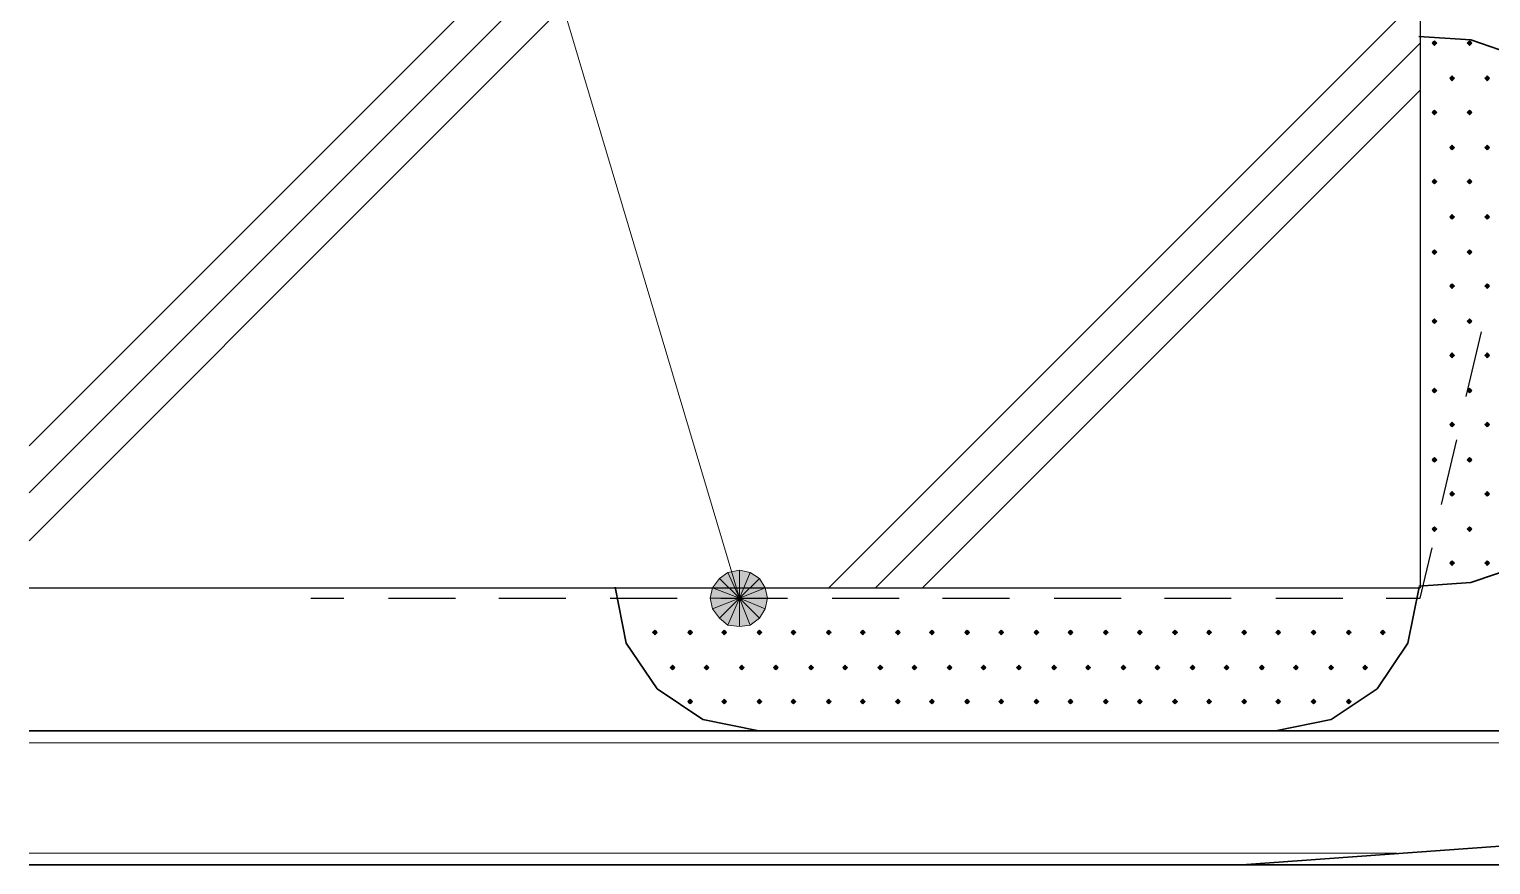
# Model space of a CAD drawing. Header units: millimetres. Extents: x 0 to 420, y 0 to 297.
# Drawn here: x 41.08 to 67.44, y 200.17 to 215.24 of the extents above; entities that cross this region are included whole.
import ezdxf

# ---------------------------------------------------------------- set-up
doc = ezdxf.new("R2010")
doc.units = ezdxf.units.MM

msp = doc.modelspace()

# ---------------------------------------------------------------- hatches: boundary and pattern name
for points in [[(66.421, 215.032), (66.4, 215.011), (66.379, 214.99), (66.4, 214.969), (66.421, 214.947), (66.442, 214.969), (66.463, 214.99), (66.442, 215.011), (66.421, 215.032)], [(67.056, 215.032), (67.035, 215.011), (67.014, 214.99), (67.035, 214.969), (67.056, 214.947), (67.077, 214.969), (67.098, 214.99), (67.077, 215.011), (67.056, 215.032)], [(66.738, 214.397), (66.717, 214.376), (66.696, 214.355), (66.717, 214.334), (66.738, 214.312), (66.76, 214.334), (66.781, 214.355), (66.76, 214.376), (66.738, 214.397)], [(67.374, 214.397), (67.352, 214.376), (67.331, 214.355), (67.352, 214.334), (67.374, 214.312), (67.395, 214.334), (67.416, 214.355), (67.395, 214.376), (67.374, 214.397)], [(66.421, 213.783), (66.4, 213.762), (66.379, 213.741), (66.4, 213.72), (66.421, 213.699), (66.442, 213.72), (66.463, 213.741), (66.442, 213.762), (66.421, 213.783)], [(67.056, 213.783), (67.035, 213.762), (67.014, 213.741), (67.035, 213.72), (67.056, 213.699), (67.077, 213.72), (67.098, 213.741), (67.077, 213.762), (67.056, 213.783)], [(66.738, 213.148), (66.717, 213.127), (66.696, 213.106), (66.717, 213.085), (66.738, 213.064), (66.76, 213.085), (66.781, 213.106), (66.76, 213.127), (66.738, 213.148)], [(67.374, 213.148), (67.352, 213.127), (67.331, 213.106), (67.352, 213.085), (67.374, 213.064), (67.395, 213.085), (67.416, 213.106), (67.395, 213.127), (67.374, 213.148)], [(66.421, 212.534), (66.4, 212.513), (66.379, 212.492), (66.4, 212.471), (66.421, 212.45), (66.442, 212.471), (66.463, 212.492), (66.442, 212.513), (66.421, 212.534)], [(67.056, 212.534), (67.035, 212.513), (67.014, 212.492), (67.035, 212.471), (67.056, 212.45), (67.077, 212.471), (67.098, 212.492), (67.077, 212.513), (67.056, 212.534)], [(66.738, 211.899), (66.717, 211.878), (66.696, 211.857), (66.717, 211.836), (66.738, 211.815), (66.76, 211.836), (66.781, 211.857), (66.76, 211.878), (66.738, 211.899)], [(67.374, 211.899), (67.352, 211.878), (67.331, 211.857), (67.352, 211.836), (67.374, 211.815), (67.395, 211.836), (67.416, 211.857), (67.395, 211.878), (67.374, 211.899)], [(66.421, 211.264), (66.4, 211.243), (66.379, 211.222), (66.4, 211.201), (66.421, 211.18), (66.442, 211.201), (66.463, 211.222), (66.442, 211.243), (66.421, 211.264)], [(67.056, 211.264), (67.035, 211.243), (67.014, 211.222), (67.035, 211.201), (67.056, 211.18), (67.077, 211.201), (67.098, 211.222), (67.077, 211.243), (67.056, 211.264)], [(66.738, 210.651), (66.717, 210.629), (66.696, 210.608), (66.717, 210.587), (66.738, 210.566), (66.76, 210.587), (66.781, 210.608), (66.76, 210.629), (66.738, 210.651)], [(67.374, 210.651), (67.352, 210.629), (67.331, 210.608), (67.352, 210.587), (67.374, 210.566), (67.395, 210.587), (67.416, 210.608), (67.395, 210.629), (67.374, 210.651)], [(66.421, 210.016), (66.4, 209.995), (66.379, 209.973), (66.4, 209.952), (66.421, 209.931), (66.442, 209.952), (66.463, 209.973), (66.442, 209.995), (66.421, 210.016)], [(67.056, 210.016), (67.035, 209.995), (67.014, 209.973), (67.035, 209.952), (67.056, 209.931), (67.077, 209.952), (67.098, 209.973), (67.077, 209.995), (67.056, 210.016)], [(66.738, 209.402), (66.717, 209.381), (66.696, 209.359), (66.717, 209.338), (66.738, 209.317), (66.76, 209.338), (66.781, 209.359), (66.76, 209.381), (66.738, 209.402)], [(67.374, 209.402), (67.352, 209.381), (67.331, 209.359), (67.352, 209.338), (67.374, 209.317), (67.395, 209.338), (67.416, 209.359), (67.395, 209.381), (67.374, 209.402)], [(66.421, 208.767), (66.4, 208.746), (66.379, 208.724), (66.4, 208.703), (66.421, 208.682), (66.442, 208.703), (66.463, 208.724), (66.442, 208.746), (66.421, 208.767)], [(67.056, 208.767), (67.035, 208.746), (67.014, 208.724), (67.035, 208.703), (67.056, 208.682), (67.077, 208.703), (67.098, 208.724), (67.077, 208.746), (67.056, 208.767)], [(66.738, 208.153), (66.717, 208.132), (66.696, 208.111), (66.717, 208.089), (66.738, 208.068), (66.76, 208.089), (66.781, 208.111), (66.76, 208.132), (66.738, 208.153)], [(67.374, 208.153), (67.352, 208.132), (67.331, 208.111), (67.352, 208.089), (67.374, 208.068), (67.395, 208.089), (67.416, 208.111), (67.395, 208.132), (67.374, 208.153)], [(66.421, 207.518), (66.4, 207.497), (66.379, 207.476), (66.4, 207.454), (66.421, 207.433), (66.442, 207.454), (66.463, 207.476), (66.442, 207.497), (66.421, 207.518)], [(67.056, 207.518), (67.035, 207.497), (67.014, 207.476), (67.035, 207.454), (67.056, 207.433), (67.077, 207.454), (67.098, 207.476), (67.077, 207.497), (67.056, 207.518)], [(66.738, 206.904), (66.717, 206.883), (66.696, 206.862), (66.717, 206.841), (66.738, 206.82), (66.76, 206.841), (66.781, 206.862), (66.76, 206.883), (66.738, 206.904)], [(67.374, 206.904), (67.352, 206.883), (67.331, 206.862), (67.352, 206.841), (67.374, 206.82), (67.395, 206.841), (67.416, 206.862), (67.395, 206.883), (67.374, 206.904)], [(66.421, 206.269), (66.4, 206.248), (66.379, 206.227), (66.4, 206.206), (66.421, 206.184), (66.442, 206.206), (66.463, 206.227), (66.442, 206.248), (66.421, 206.269)], [(67.056, 206.269), (67.035, 206.248), (67.014, 206.227), (67.035, 206.206), (67.056, 206.184), (67.077, 206.206), (67.098, 206.227), (67.077, 206.248), (67.056, 206.269)], [(66.738, 205.655), (66.717, 205.634), (66.696, 205.613), (66.717, 205.592), (66.738, 205.571), (66.76, 205.592), (66.781, 205.613), (66.76, 205.634), (66.738, 205.655)], [(67.374, 205.655), (67.352, 205.634), (67.331, 205.613), (67.352, 205.592), (67.374, 205.571), (67.395, 205.592), (67.416, 205.613), (67.395, 205.634), (67.374, 205.655)], [(53.404, 204.787), (53.53, 204.618), (53.89, 204.978), (53.404, 204.787)], [(52.366, 204.406), (52.345, 204.385), (52.324, 204.364), (52.345, 204.343), (52.366, 204.322), (52.387, 204.343), (52.409, 204.364), (52.387, 204.385), (52.366, 204.406)], [(53.001, 204.406), (52.98, 204.385), (52.959, 204.364), (52.98, 204.343), (53.001, 204.322), (53.023, 204.343), (53.044, 204.364), (53.023, 204.385), (53.001, 204.406)], [(53.615, 204.406), (53.594, 204.385), (53.573, 204.364), (53.594, 204.343), (53.615, 204.322), (53.636, 204.343), (53.657, 204.364), (53.636, 204.385), (53.615, 204.406)], [(54.25, 204.406), (54.229, 204.385), (54.208, 204.364), (54.229, 204.343), (54.25, 204.322), (54.271, 204.343), (54.293, 204.364), (54.271, 204.385), (54.25, 204.406)], [(54.864, 204.406), (54.843, 204.385), (54.822, 204.364), (54.843, 204.343), (54.864, 204.322), (54.885, 204.343), (54.906, 204.364), (54.885, 204.385), (54.864, 204.406)], [(55.499, 204.406), (55.478, 204.385), (55.457, 204.364), (55.478, 204.343), (55.499, 204.322), (55.52, 204.343), (55.541, 204.364), (55.52, 204.385), (55.499, 204.406)], [(56.113, 204.406), (56.092, 204.385), (56.071, 204.364), (56.092, 204.343), (56.113, 204.322), (56.134, 204.343), (56.155, 204.364), (56.134, 204.385), (56.113, 204.406)], [(56.748, 204.406), (56.727, 204.385), (56.705, 204.364), (56.727, 204.343), (56.748, 204.322), (56.769, 204.343), (56.79, 204.364), (56.769, 204.385), (56.748, 204.406)], [(57.362, 204.406), (57.341, 204.385), (57.319, 204.364), (57.341, 204.343), (57.362, 204.322), (57.383, 204.343), (57.404, 204.364), (57.383, 204.385), (57.362, 204.406)], [(57.997, 204.406), (57.975, 204.385), (57.954, 204.364), (57.975, 204.343), (57.997, 204.322), (58.018, 204.343), (58.039, 204.364), (58.018, 204.385), (57.997, 204.406)], [(58.611, 204.406), (58.589, 204.385), (58.568, 204.364), (58.589, 204.343), (58.611, 204.322), (58.632, 204.343), (58.653, 204.364), (58.632, 204.385), (58.611, 204.406)], [(59.246, 204.406), (59.224, 204.385), (59.203, 204.364), (59.224, 204.343), (59.246, 204.322), (59.267, 204.343), (59.288, 204.364), (59.267, 204.385), (59.246, 204.406)], [(59.859, 204.406), (59.838, 204.385), (59.817, 204.364), (59.838, 204.343), (59.859, 204.322), (59.881, 204.343), (59.902, 204.364), (59.881, 204.385), (59.859, 204.406)], [(60.494, 204.406), (60.473, 204.385), (60.452, 204.364), (60.473, 204.343), (60.494, 204.322), (60.516, 204.343), (60.537, 204.364), (60.516, 204.385), (60.494, 204.406)], [(61.108, 204.406), (61.087, 204.385), (61.066, 204.364), (61.087, 204.343), (61.108, 204.322), (61.129, 204.343), (61.151, 204.364), (61.129, 204.385), (61.108, 204.406)], [(61.743, 204.406), (61.722, 204.385), (61.701, 204.364), (61.722, 204.343), (61.743, 204.322), (61.764, 204.343), (61.786, 204.364), (61.764, 204.385), (61.743, 204.406)], [(62.357, 204.406), (62.336, 204.385), (62.315, 204.364), (62.336, 204.343), (62.357, 204.322), (62.378, 204.343), (62.399, 204.364), (62.378, 204.385), (62.357, 204.406)], [(62.992, 204.406), (62.971, 204.385), (62.95, 204.364), (62.971, 204.343), (62.992, 204.322), (63.013, 204.343), (63.034, 204.364), (63.013, 204.385), (62.992, 204.406)], [(63.606, 204.406), (63.585, 204.385), (63.563, 204.364), (63.585, 204.343), (63.606, 204.322), (63.627, 204.343), (63.648, 204.364), (63.627, 204.385), (63.606, 204.406)], [(64.241, 204.406), (64.22, 204.385), (64.199, 204.364), (64.22, 204.343), (64.241, 204.322), (64.262, 204.343), (64.283, 204.364), (64.262, 204.385), (64.241, 204.406)], [(64.876, 204.406), (64.855, 204.385), (64.834, 204.364), (64.855, 204.343), (64.876, 204.322), (64.897, 204.343), (64.918, 204.364), (64.897, 204.385), (64.876, 204.406)], [(65.49, 204.406), (65.469, 204.385), (65.447, 204.364), (65.469, 204.343), (65.49, 204.322), (65.511, 204.343), (65.532, 204.364), (65.511, 204.385), (65.49, 204.406)], [(52.684, 203.771), (52.663, 203.75), (52.641, 203.729), (52.663, 203.708), (52.684, 203.687), (52.705, 203.708), (52.726, 203.729), (52.705, 203.75), (52.684, 203.771)], [(53.298, 203.771), (53.277, 203.75), (53.255, 203.729), (53.277, 203.708), (53.298, 203.687), (53.319, 203.708), (53.34, 203.729), (53.319, 203.75), (53.298, 203.771)], [(53.933, 203.771), (53.912, 203.75), (53.89, 203.729), (53.912, 203.708), (53.933, 203.687), (53.954, 203.708), (53.975, 203.729), (53.954, 203.75), (53.933, 203.771)], [(54.546, 203.771), (54.525, 203.75), (54.504, 203.729), (54.525, 203.708), (54.546, 203.687), (54.568, 203.708), (54.589, 203.729), (54.568, 203.75), (54.546, 203.771)], [(55.182, 203.771), (55.16, 203.75), (55.139, 203.729), (55.16, 203.708), (55.182, 203.687), (55.203, 203.708), (55.224, 203.729), (55.203, 203.75), (55.182, 203.771)], [(55.795, 203.771), (55.774, 203.75), (55.753, 203.729), (55.774, 203.708), (55.795, 203.687), (55.816, 203.708), (55.838, 203.729), (55.816, 203.75), (55.795, 203.771)], [(56.43, 203.771), (56.409, 203.75), (56.388, 203.729), (56.409, 203.708), (56.43, 203.687), (56.452, 203.708), (56.473, 203.729), (56.452, 203.75), (56.43, 203.771)], [(57.044, 203.771), (57.023, 203.75), (57.002, 203.729), (57.023, 203.708), (57.044, 203.687), (57.065, 203.708), (57.087, 203.729), (57.065, 203.75), (57.044, 203.771)], [(57.679, 203.771), (57.658, 203.75), (57.637, 203.729), (57.658, 203.708), (57.679, 203.687), (57.7, 203.708), (57.721, 203.729), (57.7, 203.75), (57.679, 203.771)], [(58.293, 203.771), (58.272, 203.75), (58.251, 203.729), (58.272, 203.708), (58.293, 203.687), (58.314, 203.708), (58.335, 203.729), (58.314, 203.75), (58.293, 203.771)], [(58.928, 203.771), (58.907, 203.75), (58.886, 203.729), (58.907, 203.708), (58.928, 203.687), (58.949, 203.708), (58.97, 203.729), (58.949, 203.75), (58.928, 203.771)], [(59.563, 203.771), (59.542, 203.75), (59.521, 203.729), (59.542, 203.708), (59.563, 203.687), (59.584, 203.708), (59.605, 203.729), (59.584, 203.75), (59.563, 203.771)], [(60.177, 203.771), (60.156, 203.75), (60.135, 203.729), (60.156, 203.708), (60.177, 203.687), (60.198, 203.708), (60.219, 203.729), (60.198, 203.75), (60.177, 203.771)], [(60.812, 203.771), (60.791, 203.75), (60.77, 203.729), (60.791, 203.708), (60.812, 203.687), (60.833, 203.708), (60.854, 203.729), (60.833, 203.75), (60.812, 203.771)], [(61.426, 203.771), (61.404, 203.75), (61.383, 203.729), (61.404, 203.708), (61.426, 203.687), (61.447, 203.708), (61.468, 203.729), (61.447, 203.75), (61.426, 203.771)], [(62.061, 203.771), (62.04, 203.75), (62.018, 203.729), (62.04, 203.708), (62.061, 203.687), (62.082, 203.708), (62.103, 203.729), (62.082, 203.75), (62.061, 203.771)], [(62.675, 203.771), (62.653, 203.75), (62.632, 203.729), (62.653, 203.708), (62.675, 203.687), (62.696, 203.708), (62.717, 203.729), (62.696, 203.75), (62.675, 203.771)], [(63.31, 203.771), (63.288, 203.75), (63.267, 203.729), (63.288, 203.708), (63.31, 203.687), (63.331, 203.708), (63.352, 203.729), (63.331, 203.75), (63.31, 203.771)], [(63.923, 203.771), (63.902, 203.75), (63.881, 203.729), (63.902, 203.708), (63.923, 203.687), (63.945, 203.708), (63.966, 203.729), (63.945, 203.75), (63.923, 203.771)], [(64.558, 203.771), (64.537, 203.75), (64.516, 203.729), (64.537, 203.708), (64.558, 203.687), (64.579, 203.708), (64.601, 203.729), (64.579, 203.75), (64.558, 203.771)], [(65.172, 203.771), (65.151, 203.75), (65.13, 203.729), (65.151, 203.708), (65.172, 203.687), (65.193, 203.708), (65.215, 203.729), (65.193, 203.75), (65.172, 203.771)], [(53.001, 203.158), (52.98, 203.137), (52.959, 203.115), (52.98, 203.094), (53.001, 203.073), (53.023, 203.094), (53.044, 203.115), (53.023, 203.137), (53.001, 203.158)], [(53.615, 203.158), (53.594, 203.137), (53.573, 203.115), (53.594, 203.094), (53.615, 203.073), (53.636, 203.094), (53.657, 203.115), (53.636, 203.137), (53.615, 203.158)], [(54.25, 203.158), (54.229, 203.137), (54.208, 203.115), (54.229, 203.094), (54.25, 203.073), (54.271, 203.094), (54.293, 203.115), (54.271, 203.137), (54.25, 203.158)], [(54.864, 203.158), (54.843, 203.137), (54.822, 203.115), (54.843, 203.094), (54.864, 203.073), (54.885, 203.094), (54.906, 203.115), (54.885, 203.137), (54.864, 203.158)], [(55.499, 203.158), (55.478, 203.137), (55.457, 203.115), (55.478, 203.094), (55.499, 203.073), (55.52, 203.094), (55.541, 203.115), (55.52, 203.137), (55.499, 203.158)], [(56.113, 203.158), (56.092, 203.137), (56.071, 203.115), (56.092, 203.094), (56.113, 203.073), (56.134, 203.094), (56.155, 203.115), (56.134, 203.137), (56.113, 203.158)], [(56.748, 203.158), (56.727, 203.137), (56.705, 203.115), (56.727, 203.094), (56.748, 203.073), (56.769, 203.094), (56.79, 203.115), (56.769, 203.137), (56.748, 203.158)], [(57.362, 203.158), (57.341, 203.137), (57.319, 203.115), (57.341, 203.094), (57.362, 203.073), (57.383, 203.094), (57.404, 203.115), (57.383, 203.137), (57.362, 203.158)], [(57.997, 203.158), (57.975, 203.137), (57.954, 203.115), (57.975, 203.094), (57.997, 203.073), (58.018, 203.094), (58.039, 203.115), (58.018, 203.137), (57.997, 203.158)], [(58.611, 203.158), (58.589, 203.137), (58.568, 203.115), (58.589, 203.094), (58.611, 203.073), (58.632, 203.094), (58.653, 203.115), (58.632, 203.137), (58.611, 203.158)], [(59.246, 203.158), (59.224, 203.137), (59.203, 203.115), (59.224, 203.094), (59.246, 203.073), (59.267, 203.094), (59.288, 203.115), (59.267, 203.137), (59.246, 203.158)], [(59.859, 203.158), (59.838, 203.137), (59.817, 203.115), (59.838, 203.094), (59.859, 203.073), (59.881, 203.094), (59.902, 203.115), (59.881, 203.137), (59.859, 203.158)], [(60.494, 203.158), (60.473, 203.137), (60.452, 203.115), (60.473, 203.094), (60.494, 203.073), (60.516, 203.094), (60.537, 203.115), (60.516, 203.137), (60.494, 203.158)], [(61.108, 203.158), (61.087, 203.137), (61.066, 203.115), (61.087, 203.094), (61.108, 203.073), (61.129, 203.094), (61.151, 203.115), (61.129, 203.137), (61.108, 203.158)], [(61.743, 203.158), (61.722, 203.137), (61.701, 203.115), (61.722, 203.094), (61.743, 203.073), (61.764, 203.094), (61.786, 203.115), (61.764, 203.137), (61.743, 203.158)], [(62.357, 203.158), (62.336, 203.137), (62.315, 203.115), (62.336, 203.094), (62.357, 203.073), (62.378, 203.094), (62.399, 203.115), (62.378, 203.137), (62.357, 203.158)], [(62.992, 203.158), (62.971, 203.137), (62.95, 203.115), (62.971, 203.094), (62.992, 203.073), (63.013, 203.094), (63.034, 203.115), (63.013, 203.137), (62.992, 203.158)], [(63.606, 203.158), (63.585, 203.137), (63.563, 203.115), (63.585, 203.094), (63.606, 203.073), (63.627, 203.094), (63.648, 203.115), (63.627, 203.137), (63.606, 203.158)], [(64.241, 203.158), (64.22, 203.137), (64.199, 203.115), (64.22, 203.094), (64.241, 203.073), (64.262, 203.094), (64.283, 203.115), (64.262, 203.137), (64.241, 203.158)], [(64.876, 203.158), (64.855, 203.137), (64.834, 203.115), (64.855, 203.094), (64.876, 203.073), (64.897, 203.094), (64.918, 203.115), (64.897, 203.137), (64.876, 203.158)]]:
    msp.add_hatch(color=7).paths.add_polyline_path(points)
h = msp.add_hatch(color=7)
h.paths.add_polyline_path([(53.53, 205.338), (53.404, 205.169), (53.89, 204.978), (53.53, 205.338)])
h.paths.add_polyline_path([(53.404, 205.169), (53.89, 204.978), (53.361, 204.978), (53.404, 205.169)])
h.paths.add_polyline_path([(53.89, 204.978), (53.361, 204.978), (53.404, 204.787), (53.89, 204.978)])
h = msp.add_hatch(color=7)
h.paths.add_polyline_path([(54.081, 205.444), (53.89, 205.486), (53.89, 204.978), (54.081, 205.444)])
h.paths.add_polyline_path([(53.89, 205.486), (53.89, 204.978), (53.679, 205.444), (53.89, 205.486)])
h.paths.add_polyline_path([(53.89, 204.978), (53.679, 205.444), (53.53, 205.338), (53.89, 204.978)])
h = msp.add_hatch(color=7)
h.paths.add_polyline_path([(54.398, 204.978), (54.356, 205.169), (53.89, 204.978), (54.398, 204.978)])
h.paths.add_polyline_path([(54.356, 205.169), (53.89, 204.978), (54.25, 205.338), (54.356, 205.169)])
h.paths.add_polyline_path([(53.89, 204.978), (54.25, 205.338), (54.081, 205.444), (53.89, 204.978)])
h = msp.add_hatch(color=7)
h.paths.add_polyline_path([(53.53, 204.618), (53.679, 204.491), (53.89, 204.978), (53.53, 204.618)])
h.paths.add_polyline_path([(53.679, 204.491), (53.89, 204.978), (53.89, 204.47), (53.679, 204.491)])
h.paths.add_polyline_path([(53.89, 204.978), (53.89, 204.47), (54.081, 204.491), (53.89, 204.978)])
h = msp.add_hatch(color=7)
h.paths.add_polyline_path([(54.081, 204.491), (54.25, 204.618), (53.89, 204.978), (54.081, 204.491)])
h.paths.add_polyline_path([(54.25, 204.618), (53.89, 204.978), (54.356, 204.787), (54.25, 204.618)])
h.paths.add_polyline_path([(53.89, 204.978), (54.356, 204.787), (54.398, 204.978), (53.89, 204.978)])

# ---------------------------------------------------------------- linework, layer by layer
at = {"lineweight": 25}
for points in [[(41.085, 227.182), (66.167, 227.182), (66.167, 205.169)], [(66.993, 208.619), (67.268, 209.783)], [(66.548, 206.671), (66.823, 207.836)], [(65.553, 204.978), (66.167, 204.978), (66.379, 205.888)], [(41.085, 205.169), (66.167, 205.169)], [(46.164, 204.978), (46.757, 204.978)], [(47.562, 204.978), (48.768, 204.978)], [(49.551, 204.978), (50.758, 204.978)], [(51.562, 204.978), (52.769, 204.978)], [(53.552, 204.978), (54.758, 204.978)], [(55.562, 204.978), (56.769, 204.978)], [(57.552, 204.978), (58.759, 204.978)], [(59.563, 204.978), (60.77, 204.978)], [(61.553, 204.978), (62.759, 204.978)], [(63.563, 204.978), (64.77, 204.978)]]:
    msp.add_lwpolyline(points, dxfattribs=at)
at = {"lineweight": 13}
for points in [[(62.23, 227.182), (41.085, 206.015)], [(60.537, 227.182), (41.085, 207.73)], [(61.383, 227.182), (41.085, 206.883)], [(48.789, 222.102), (53.89, 204.978)], [(66.167, 215.837), (55.499, 205.169)], [(66.167, 214.99), (56.346, 205.169)], [(66.167, 214.143), (57.192, 205.169)], [(41.085, 202.374), (69.363, 202.374)], [(41.085, 200.385), (65.744, 200.385)]]:
    msp.add_lwpolyline(points, dxfattribs=at)
at = {"lineweight": 30}
for points in [[(69.335, 213.53), (68.716, 214.235), (67.95, 214.747), (67.077, 215.046), (66.142, 215.11)], [(41.085, 200.173), (71.755, 200.173), (71.755, 214.186)], [(71.755, 208.979), (71.184, 200.766), (62.95, 200.173)], [(66.142, 205.197), (67.077, 205.261), (67.95, 205.56), (68.716, 206.072), (69.335, 206.776)], [(51.647, 205.179), (51.85, 204.17), (52.406, 203.346), (53.23, 202.79), (54.24, 202.586)], [(63.553, 202.586), (64.562, 202.79), (65.386, 203.346), (65.942, 204.17), (66.146, 205.179)], [(41.085, 202.586), (69.363, 202.586)]]:
    msp.add_lwpolyline(points, dxfattribs=at)
at = {"lineweight": 0}
for points in [[(66.421, 215.032), (66.4, 215.011), (66.379, 214.99), (66.4, 214.969), (66.421, 214.947), (66.442, 214.969), (66.463, 214.99), (66.442, 215.011)], [(67.056, 215.032), (67.035, 215.011), (67.014, 214.99), (67.035, 214.969), (67.056, 214.947), (67.077, 214.969), (67.098, 214.99), (67.077, 215.011)], [(66.738, 214.397), (66.717, 214.376), (66.696, 214.355), (66.717, 214.334), (66.738, 214.312), (66.76, 214.334), (66.781, 214.355), (66.76, 214.376)], [(67.374, 214.397), (67.352, 214.376), (67.331, 214.355), (67.352, 214.334), (67.374, 214.312), (67.395, 214.334), (67.416, 214.355), (67.395, 214.376)], [(66.421, 213.783), (66.4, 213.762), (66.379, 213.741), (66.4, 213.72), (66.421, 213.699), (66.442, 213.72), (66.463, 213.741), (66.442, 213.762)], [(67.056, 213.783), (67.035, 213.762), (67.014, 213.741), (67.035, 213.72), (67.056, 213.699), (67.077, 213.72), (67.098, 213.741), (67.077, 213.762)], [(66.738, 213.148), (66.717, 213.127), (66.696, 213.106), (66.717, 213.085), (66.738, 213.064), (66.76, 213.085), (66.781, 213.106), (66.76, 213.127)], [(67.374, 213.148), (67.352, 213.127), (67.331, 213.106), (67.352, 213.085), (67.374, 213.064), (67.395, 213.085), (67.416, 213.106), (67.395, 213.127)], [(66.421, 212.534), (66.4, 212.513), (66.379, 212.492), (66.4, 212.471), (66.421, 212.45), (66.442, 212.471), (66.463, 212.492), (66.442, 212.513)], [(67.056, 212.534), (67.035, 212.513), (67.014, 212.492), (67.035, 212.471), (67.056, 212.45), (67.077, 212.471), (67.098, 212.492), (67.077, 212.513)], [(66.738, 211.899), (66.717, 211.878), (66.696, 211.857), (66.717, 211.836), (66.738, 211.815), (66.76, 211.836), (66.781, 211.857), (66.76, 211.878)], [(67.374, 211.899), (67.352, 211.878), (67.331, 211.857), (67.352, 211.836), (67.374, 211.815), (67.395, 211.836), (67.416, 211.857), (67.395, 211.878)], [(66.421, 211.264), (66.4, 211.243), (66.379, 211.222), (66.4, 211.201), (66.421, 211.18), (66.442, 211.201), (66.463, 211.222), (66.442, 211.243)], [(67.056, 211.264), (67.035, 211.243), (67.014, 211.222), (67.035, 211.201), (67.056, 211.18), (67.077, 211.201), (67.098, 211.222), (67.077, 211.243)], [(66.738, 210.651), (66.717, 210.629), (66.696, 210.608), (66.717, 210.587), (66.738, 210.566), (66.76, 210.587), (66.781, 210.608), (66.76, 210.629)], [(67.374, 210.651), (67.352, 210.629), (67.331, 210.608), (67.352, 210.587), (67.374, 210.566), (67.395, 210.587), (67.416, 210.608), (67.395, 210.629)], [(66.421, 210.016), (66.4, 209.995), (66.379, 209.973), (66.4, 209.952), (66.421, 209.931), (66.442, 209.952), (66.463, 209.973), (66.442, 209.995)], [(67.056, 210.016), (67.035, 209.995), (67.014, 209.973), (67.035, 209.952), (67.056, 209.931), (67.077, 209.952), (67.098, 209.973), (67.077, 209.995)], [(66.738, 209.402), (66.717, 209.381), (66.696, 209.359), (66.717, 209.338), (66.738, 209.317), (66.76, 209.338), (66.781, 209.359), (66.76, 209.381)], [(67.374, 209.402), (67.352, 209.381), (67.331, 209.359), (67.352, 209.338), (67.374, 209.317), (67.395, 209.338), (67.416, 209.359), (67.395, 209.381)], [(66.421, 208.767), (66.4, 208.746), (66.379, 208.724), (66.4, 208.703), (66.421, 208.682), (66.442, 208.703), (66.463, 208.724), (66.442, 208.746)], [(67.056, 208.767), (67.035, 208.746), (67.014, 208.724), (67.035, 208.703), (67.056, 208.682), (67.077, 208.703), (67.098, 208.724), (67.077, 208.746)], [(66.738, 208.153), (66.717, 208.132), (66.696, 208.111), (66.717, 208.089), (66.738, 208.068), (66.76, 208.089), (66.781, 208.111), (66.76, 208.132)], [(67.374, 208.153), (67.352, 208.132), (67.331, 208.111), (67.352, 208.089), (67.374, 208.068), (67.395, 208.089), (67.416, 208.111), (67.395, 208.132)], [(66.421, 207.518), (66.4, 207.497), (66.379, 207.476), (66.4, 207.454), (66.421, 207.433), (66.442, 207.454), (66.463, 207.476), (66.442, 207.497)], [(67.056, 207.518), (67.035, 207.497), (67.014, 207.476), (67.035, 207.454), (67.056, 207.433), (67.077, 207.454), (67.098, 207.476), (67.077, 207.497)], [(66.738, 206.904), (66.717, 206.883), (66.696, 206.862), (66.717, 206.841), (66.738, 206.82), (66.76, 206.841), (66.781, 206.862), (66.76, 206.883)], [(67.374, 206.904), (67.352, 206.883), (67.331, 206.862), (67.352, 206.841), (67.374, 206.82), (67.395, 206.841), (67.416, 206.862), (67.395, 206.883)], [(66.421, 206.269), (66.4, 206.248), (66.379, 206.227), (66.4, 206.206), (66.421, 206.184), (66.442, 206.206), (66.463, 206.227), (66.442, 206.248)], [(67.056, 206.269), (67.035, 206.248), (67.014, 206.227), (67.035, 206.206), (67.056, 206.184), (67.077, 206.206), (67.098, 206.227), (67.077, 206.248)], [(66.738, 205.655), (66.717, 205.634), (66.696, 205.613), (66.717, 205.592), (66.738, 205.571), (66.76, 205.592), (66.781, 205.613), (66.76, 205.634)], [(67.374, 205.655), (67.352, 205.634), (67.331, 205.613), (67.352, 205.592), (67.374, 205.571), (67.395, 205.592), (67.416, 205.613), (67.395, 205.634)], [(53.53, 205.338), (53.404, 205.169), (53.89, 204.978)], [(53.89, 204.978), (53.679, 205.444), (53.53, 205.338)], [(53.89, 205.486), (53.89, 204.978), (53.679, 205.444)], [(54.081, 205.444), (53.89, 205.486), (53.89, 204.978)], [(53.89, 204.978), (54.25, 205.338), (54.081, 205.444)], [(54.356, 205.169), (53.89, 204.978), (54.25, 205.338)], [(53.404, 205.169), (53.89, 204.978), (53.361, 204.978)], [(54.398, 204.978), (54.356, 205.169), (53.89, 204.978)], [(53.89, 204.978), (53.361, 204.978), (53.404, 204.787)], [(53.404, 204.787), (53.53, 204.618), (53.89, 204.978)], [(53.53, 204.618), (53.679, 204.491), (53.89, 204.978)], [(53.679, 204.491), (53.89, 204.978), (53.89, 204.47)], [(53.89, 204.978), (53.89, 204.47), (54.081, 204.491)], [(54.081, 204.491), (54.25, 204.618), (53.89, 204.978)], [(54.25, 204.618), (53.89, 204.978), (54.356, 204.787)], [(53.89, 204.978), (54.356, 204.787), (54.398, 204.978)], [(52.366, 204.406), (52.345, 204.385), (52.324, 204.364), (52.345, 204.343), (52.366, 204.322), (52.387, 204.343), (52.409, 204.364), (52.387, 204.385)], [(53.001, 204.406), (52.98, 204.385), (52.959, 204.364), (52.98, 204.343), (53.001, 204.322), (53.023, 204.343), (53.044, 204.364), (53.023, 204.385)], [(53.615, 204.406), (53.594, 204.385), (53.573, 204.364), (53.594, 204.343), (53.615, 204.322), (53.636, 204.343), (53.657, 204.364), (53.636, 204.385)], [(54.25, 204.406), (54.229, 204.385), (54.208, 204.364), (54.229, 204.343), (54.25, 204.322), (54.271, 204.343), (54.293, 204.364), (54.271, 204.385)], [(54.864, 204.406), (54.843, 204.385), (54.822, 204.364), (54.843, 204.343), (54.864, 204.322), (54.885, 204.343), (54.906, 204.364), (54.885, 204.385)], [(55.499, 204.406), (55.478, 204.385), (55.457, 204.364), (55.478, 204.343), (55.499, 204.322), (55.52, 204.343), (55.541, 204.364), (55.52, 204.385)], [(56.113, 204.406), (56.092, 204.385), (56.071, 204.364), (56.092, 204.343), (56.113, 204.322), (56.134, 204.343), (56.155, 204.364), (56.134, 204.385)], [(56.748, 204.406), (56.727, 204.385), (56.705, 204.364), (56.727, 204.343), (56.748, 204.322), (56.769, 204.343), (56.79, 204.364), (56.769, 204.385)], [(57.362, 204.406), (57.341, 204.385), (57.319, 204.364), (57.341, 204.343), (57.362, 204.322), (57.383, 204.343), (57.404, 204.364), (57.383, 204.385)], [(57.997, 204.406), (57.975, 204.385), (57.954, 204.364), (57.975, 204.343), (57.997, 204.322), (58.018, 204.343), (58.039, 204.364), (58.018, 204.385)], [(58.611, 204.406), (58.589, 204.385), (58.568, 204.364), (58.589, 204.343), (58.611, 204.322), (58.632, 204.343), (58.653, 204.364), (58.632, 204.385)], [(59.246, 204.406), (59.224, 204.385), (59.203, 204.364), (59.224, 204.343), (59.246, 204.322), (59.267, 204.343), (59.288, 204.364), (59.267, 204.385)], [(59.859, 204.406), (59.838, 204.385), (59.817, 204.364), (59.838, 204.343), (59.859, 204.322), (59.881, 204.343), (59.902, 204.364), (59.881, 204.385)], [(60.494, 204.406), (60.473, 204.385), (60.452, 204.364), (60.473, 204.343), (60.494, 204.322), (60.516, 204.343), (60.537, 204.364), (60.516, 204.385)], [(61.108, 204.406), (61.087, 204.385), (61.066, 204.364), (61.087, 204.343), (61.108, 204.322), (61.129, 204.343), (61.151, 204.364), (61.129, 204.385)], [(61.743, 204.406), (61.722, 204.385), (61.701, 204.364), (61.722, 204.343), (61.743, 204.322), (61.764, 204.343), (61.786, 204.364), (61.764, 204.385)], [(62.357, 204.406), (62.336, 204.385), (62.315, 204.364), (62.336, 204.343), (62.357, 204.322), (62.378, 204.343), (62.399, 204.364), (62.378, 204.385)], [(62.992, 204.406), (62.971, 204.385), (62.95, 204.364), (62.971, 204.343), (62.992, 204.322), (63.013, 204.343), (63.034, 204.364), (63.013, 204.385)], [(63.606, 204.406), (63.585, 204.385), (63.563, 204.364), (63.585, 204.343), (63.606, 204.322), (63.627, 204.343), (63.648, 204.364), (63.627, 204.385)], [(64.241, 204.406), (64.22, 204.385), (64.199, 204.364), (64.22, 204.343), (64.241, 204.322), (64.262, 204.343), (64.283, 204.364), (64.262, 204.385)], [(64.876, 204.406), (64.855, 204.385), (64.834, 204.364), (64.855, 204.343), (64.876, 204.322), (64.897, 204.343), (64.918, 204.364), (64.897, 204.385)], [(65.49, 204.406), (65.469, 204.385), (65.447, 204.364), (65.469, 204.343), (65.49, 204.322), (65.511, 204.343), (65.532, 204.364), (65.511, 204.385)], [(52.684, 203.771), (52.663, 203.75), (52.641, 203.729), (52.663, 203.708), (52.684, 203.687), (52.705, 203.708), (52.726, 203.729), (52.705, 203.75)], [(53.298, 203.771), (53.277, 203.75), (53.255, 203.729), (53.277, 203.708), (53.298, 203.687), (53.319, 203.708), (53.34, 203.729), (53.319, 203.75)], [(53.933, 203.771), (53.912, 203.75), (53.89, 203.729), (53.912, 203.708), (53.933, 203.687), (53.954, 203.708), (53.975, 203.729), (53.954, 203.75)], [(54.546, 203.771), (54.525, 203.75), (54.504, 203.729), (54.525, 203.708), (54.546, 203.687), (54.568, 203.708), (54.589, 203.729), (54.568, 203.75)], [(55.182, 203.771), (55.16, 203.75), (55.139, 203.729), (55.16, 203.708), (55.182, 203.687), (55.203, 203.708), (55.224, 203.729), (55.203, 203.75)], [(55.795, 203.771), (55.774, 203.75), (55.753, 203.729), (55.774, 203.708), (55.795, 203.687), (55.816, 203.708), (55.838, 203.729), (55.816, 203.75)], [(56.43, 203.771), (56.409, 203.75), (56.388, 203.729), (56.409, 203.708), (56.43, 203.687), (56.452, 203.708), (56.473, 203.729), (56.452, 203.75)], [(57.044, 203.771), (57.023, 203.75), (57.002, 203.729), (57.023, 203.708), (57.044, 203.687), (57.065, 203.708), (57.087, 203.729), (57.065, 203.75)], [(57.679, 203.771), (57.658, 203.75), (57.637, 203.729), (57.658, 203.708), (57.679, 203.687), (57.7, 203.708), (57.721, 203.729), (57.7, 203.75)], [(58.293, 203.771), (58.272, 203.75), (58.251, 203.729), (58.272, 203.708), (58.293, 203.687), (58.314, 203.708), (58.335, 203.729), (58.314, 203.75)], [(58.928, 203.771), (58.907, 203.75), (58.886, 203.729), (58.907, 203.708), (58.928, 203.687), (58.949, 203.708), (58.97, 203.729), (58.949, 203.75)], [(59.563, 203.771), (59.542, 203.75), (59.521, 203.729), (59.542, 203.708), (59.563, 203.687), (59.584, 203.708), (59.605, 203.729), (59.584, 203.75)], [(60.177, 203.771), (60.156, 203.75), (60.135, 203.729), (60.156, 203.708), (60.177, 203.687), (60.198, 203.708), (60.219, 203.729), (60.198, 203.75)], [(60.812, 203.771), (60.791, 203.75), (60.77, 203.729), (60.791, 203.708), (60.812, 203.687), (60.833, 203.708), (60.854, 203.729), (60.833, 203.75)], [(61.426, 203.771), (61.404, 203.75), (61.383, 203.729), (61.404, 203.708), (61.426, 203.687), (61.447, 203.708), (61.468, 203.729), (61.447, 203.75)], [(62.061, 203.771), (62.04, 203.75), (62.018, 203.729), (62.04, 203.708), (62.061, 203.687), (62.082, 203.708), (62.103, 203.729), (62.082, 203.75)], [(62.675, 203.771), (62.653, 203.75), (62.632, 203.729), (62.653, 203.708), (62.675, 203.687), (62.696, 203.708), (62.717, 203.729), (62.696, 203.75)], [(63.31, 203.771), (63.288, 203.75), (63.267, 203.729), (63.288, 203.708), (63.31, 203.687), (63.331, 203.708), (63.352, 203.729), (63.331, 203.75)], [(63.923, 203.771), (63.902, 203.75), (63.881, 203.729), (63.902, 203.708), (63.923, 203.687), (63.945, 203.708), (63.966, 203.729), (63.945, 203.75)], [(64.558, 203.771), (64.537, 203.75), (64.516, 203.729), (64.537, 203.708), (64.558, 203.687), (64.579, 203.708), (64.601, 203.729), (64.579, 203.75)], [(65.172, 203.771), (65.151, 203.75), (65.13, 203.729), (65.151, 203.708), (65.172, 203.687), (65.193, 203.708), (65.215, 203.729), (65.193, 203.75)], [(53.001, 203.158), (52.98, 203.137), (52.959, 203.115), (52.98, 203.094), (53.001, 203.073), (53.023, 203.094), (53.044, 203.115), (53.023, 203.137)], [(53.615, 203.158), (53.594, 203.137), (53.573, 203.115), (53.594, 203.094), (53.615, 203.073), (53.636, 203.094), (53.657, 203.115), (53.636, 203.137)], [(54.25, 203.158), (54.229, 203.137), (54.208, 203.115), (54.229, 203.094), (54.25, 203.073), (54.271, 203.094), (54.293, 203.115), (54.271, 203.137)], [(54.864, 203.158), (54.843, 203.137), (54.822, 203.115), (54.843, 203.094), (54.864, 203.073), (54.885, 203.094), (54.906, 203.115), (54.885, 203.137)], [(55.499, 203.158), (55.478, 203.137), (55.457, 203.115), (55.478, 203.094), (55.499, 203.073), (55.52, 203.094), (55.541, 203.115), (55.52, 203.137)], [(56.113, 203.158), (56.092, 203.137), (56.071, 203.115), (56.092, 203.094), (56.113, 203.073), (56.134, 203.094), (56.155, 203.115), (56.134, 203.137)], [(56.748, 203.158), (56.727, 203.137), (56.705, 203.115), (56.727, 203.094), (56.748, 203.073), (56.769, 203.094), (56.79, 203.115), (56.769, 203.137)], [(57.362, 203.158), (57.341, 203.137), (57.319, 203.115), (57.341, 203.094), (57.362, 203.073), (57.383, 203.094), (57.404, 203.115), (57.383, 203.137)], [(57.997, 203.158), (57.975, 203.137), (57.954, 203.115), (57.975, 203.094), (57.997, 203.073), (58.018, 203.094), (58.039, 203.115), (58.018, 203.137)], [(58.611, 203.158), (58.589, 203.137), (58.568, 203.115), (58.589, 203.094), (58.611, 203.073), (58.632, 203.094), (58.653, 203.115), (58.632, 203.137)], [(59.246, 203.158), (59.224, 203.137), (59.203, 203.115), (59.224, 203.094), (59.246, 203.073), (59.267, 203.094), (59.288, 203.115), (59.267, 203.137)], [(59.859, 203.158), (59.838, 203.137), (59.817, 203.115), (59.838, 203.094), (59.859, 203.073), (59.881, 203.094), (59.902, 203.115), (59.881, 203.137)], [(60.494, 203.158), (60.473, 203.137), (60.452, 203.115), (60.473, 203.094), (60.494, 203.073), (60.516, 203.094), (60.537, 203.115), (60.516, 203.137)], [(61.108, 203.158), (61.087, 203.137), (61.066, 203.115), (61.087, 203.094), (61.108, 203.073), (61.129, 203.094), (61.151, 203.115), (61.129, 203.137)], [(61.743, 203.158), (61.722, 203.137), (61.701, 203.115), (61.722, 203.094), (61.743, 203.073), (61.764, 203.094), (61.786, 203.115), (61.764, 203.137)], [(62.357, 203.158), (62.336, 203.137), (62.315, 203.115), (62.336, 203.094), (62.357, 203.073), (62.378, 203.094), (62.399, 203.115), (62.378, 203.137)], [(62.992, 203.158), (62.971, 203.137), (62.95, 203.115), (62.971, 203.094), (62.992, 203.073), (63.013, 203.094), (63.034, 203.115), (63.013, 203.137)], [(63.606, 203.158), (63.585, 203.137), (63.563, 203.115), (63.585, 203.094), (63.606, 203.073), (63.627, 203.094), (63.648, 203.115), (63.627, 203.137)], [(64.241, 203.158), (64.22, 203.137), (64.199, 203.115), (64.22, 203.094), (64.241, 203.073), (64.262, 203.094), (64.283, 203.115), (64.262, 203.137)], [(64.876, 203.158), (64.855, 203.137), (64.834, 203.115), (64.855, 203.094), (64.876, 203.073), (64.897, 203.094), (64.918, 203.115), (64.897, 203.137)]]:
    msp.add_lwpolyline(points, close=True, dxfattribs=at)

doc.saveas('drawing.dxf')
